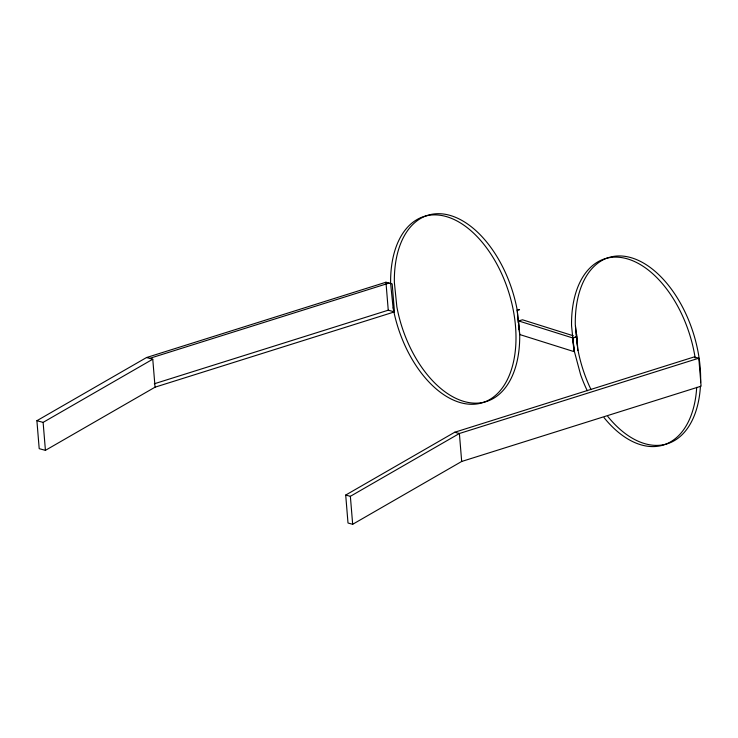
<?xml version="1.0" encoding="UTF-8"?>
<svg xmlns="http://www.w3.org/2000/svg" width="738" height="738" viewBox="0 0 738 738"><rect width="100%" height="100%" fill="white"/><g stroke="black" fill="none" stroke-linecap="round" stroke-linejoin="round"><path stroke-width="1.11" d="M574.349 351.343L572.799 337.976L518.583 320.919L519.7 334.535A97.61 58.099 72.5 0 1 466.564 402.118A97.61 58.099 72.5 0 1 396.85 306.777L394.36 282.322A97.61 58.099 72.5 0 1 447.496 214.74A97.61 58.099 72.5 0 1 517.209 310.08L519.7 334.535L573.924 351.592L572.799 337.976L576.544 336.805L577.476 345.947M591.009 389.572A97.61 58.099 72.5 0 1 577.789 349.028L576.738 334.545M36.9 420.706L146.539 357.533L385.956 282.23L392.173 283.918L394.47 311.879L155.063 387.173L45.424 450.346L39.197 448.667L36.9 420.706L43.118 422.385L152.766 359.212L155.063 387.173M345.707 495.06L454.719 432.247L694.135 356.943L698.803 358.207L701.1 386.177L461.684 461.471L352.672 524.284L348.004 523.021L345.707 495.06L350.365 496.314L459.387 433.501L698.803 358.207M149.648 358.373L389.064 283.078M154.334 383.769L388.253 310.2L394.47 311.879M517.209 310.08L519.543 309.619L517.209 310.08L518.242 322.663M518.583 320.919L522.504 319.794L573.297 335.781M572.799 337.976L576.729 336.851M454.719 432.247L459.387 433.501L461.684 461.471M146.539 357.533L152.766 359.212M700.593 382.671A97.61 58.099 72.5 0 0 638.647 260.523A97.61 58.099 72.5 0 0 575.299 324.572L577.845 350.467M575.446 326.039L576.544 336.805M518.436 324.951L518.814 329.517M385.956 282.23L388.253 310.2M350.365 496.314L352.672 524.284M43.118 422.385L45.424 450.346M696.7 387.33A97.61 58.099 72.5 0 1 604.071 417.662M587.273 390.753A97.61 58.099 72.5 0 1 580.631 374.775L574.044 350.209L571.553 325.744A97.61 58.099 72.5 0 1 626.165 258.531A97.61 58.099 72.5 0 1 695.168 357.995M700.436 386.159A97.61 58.099 72.5 0 1 607.817 416.481M393.105 307.949L390.623 283.493A97.61 58.099 72.5 0 1 478.538 238.116A97.61 58.099 72.5 0 1 494.617 396.14A97.61 58.099 72.5 0 1 393.105 307.949"/></g></svg>
